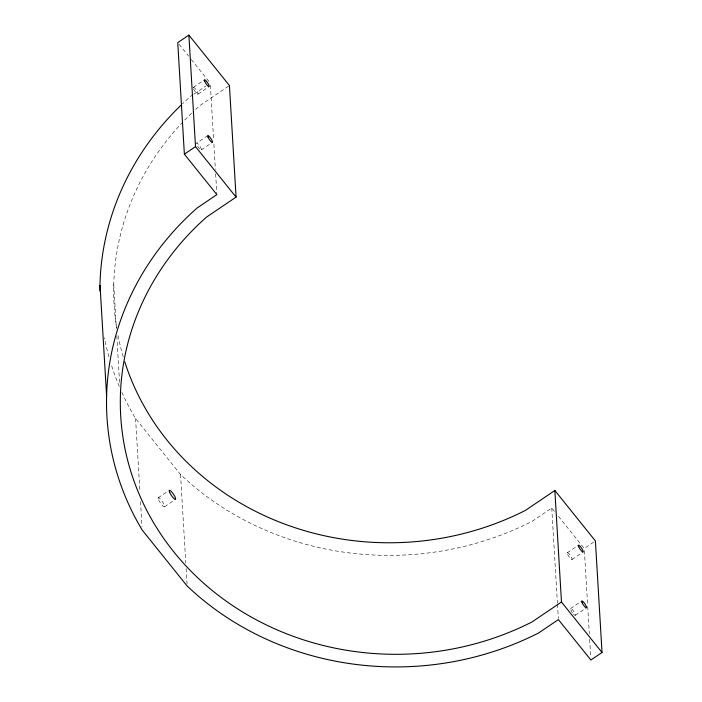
<?xml version="1.0" encoding="UTF-8"?>
<svg xmlns="http://www.w3.org/2000/svg" width="702" height="702" viewBox="0 0 702 702"><rect width="100%" height="100%" fill="white"/><g stroke="black" fill="none" stroke-linecap="round" stroke-linejoin="round"><path stroke-width="0.53" stroke-dasharray="3.51 2.63" d="M193.278 87.381L204.414 79.844M193.252 94.586L190.567 96.402A292.339 267.278 -3.4 0 0 182.502 103.782M194.147 93.98L205.774 86.109M198.034 94.103L209.17 86.565M228.545 86.162L200.07 105.44A278.554 254.668 -3.4 0 0 192.831 112.057M207.722 135.609L196.586 143.147A4.133 0.913 55.9 0 1 200.368 147.034A4.133 0.913 55.9 0 1 200.272 149.482M201.351 149.877L212.487 142.339M158.187 497.788L167.532 491.461M164.54 506.756L175.579 499.28M554.475 511.416L551.763 508.046L532.081 521.367A292.339 267.278 -3.4 0 1 180.528 474.482L135.574 418.532A292.339 267.278 -3.4 0 1 121.911 392.462M567.295 552.781L578.43 545.243M593.69 542.102L584.266 548.481L557.862 515.628M572.051 559.512L583.187 551.974M570.603 608.555L581.739 601.017M575.368 615.277L586.503 607.739M179.107 44.323L188.584 56.116M191.286 59.486L210.249 83.082M584.389 550.666L587.644 605.343M587.706 606.44L589.329 633.774M589.654 639.241L590.698 656.739M551.763 508.046L557.414 603.176M557.485 604.273L558.327 618.488M210.372 85.267L213.627 139.944M213.882 144.314L215.382 169.463M215.637 173.842L216.804 193.524M180.528 474.482L185.793 563.057M186.118 568.523L187.03 583.827M135.574 418.532L139.926 491.795M140.505 501.64L141.997 526.79M113.759 284.547L116.356 328.282M116.804 335.942L119.603 382.959M119.287 386.451A292.339 267.278 -3.4 0 1 111.074 364.005M108.933 356.783A292.339 267.278 -3.4 0 1 104.422 337.75M123.219 356.774A278.554 254.668 -3.4 0 1 117.646 333.573M116.699 328.167A278.554 254.668 -3.4 0 1 192.041 112.811M572.446 612.749A4.133 0.913 55.9 0 1 571.051 608.52A4.133 0.913 55.9 0 1 575.149 613.96A4.133 0.913 55.9 0 1 573.086 613.592M199.693 148.912A4.133 0.913 55.9 0 1 196.534 143.48M567.611 554.361A4.133 0.913 55.9 0 0 571.832 559.608A4.133 0.913 55.9 0 0 569.568 554.475A4.133 0.913 55.9 0 0 567.611 554.361M158.617 499.885A5.519 1.22 55.9 0 0 164.242 506.888A5.519 1.22 55.9 0 0 161.232 500.043A5.519 1.22 55.9 0 0 158.617 499.885M193.594 88.952A4.133 0.913 55.9 0 0 197.815 94.208A4.133 0.913 55.9 0 0 195.551 89.066A4.133 0.913 55.9 0 0 193.594 88.952"/><path stroke-width="1.05" d="M554.852 490.479L561.477 602.018L532.107 621.902A278.554 254.668 -3.4 0 1 173.798 551.869A278.554 254.668 -3.4 0 1 206.695 216.979L236.065 197.095L229.44 85.556L188.882 35.1L177.746 42.638L184.372 154.177L216.874 194.612L197.192 207.941A292.339 267.278 -3.4 0 0 142.199 530.071L187.162 586.021A292.339 267.278 -3.4 0 0 538.715 632.906L558.388 619.585L590.891 660.02L602.026 652.483L595.401 540.944L554.852 490.479L525.482 510.363A278.554 254.668 -3.4 0 1 124.807 361.925M184.372 154.177L195.516 146.639L188.882 35.1M195.516 146.639L236.065 197.095M561.477 602.018L602.026 652.483M106.599 395.91L99.974 284.371A292.339 267.278 -3.4 0 1 180.923 105.3M99.886 290.882A292.339 267.278 -3.4 0 1 99.947 285.451M578.746 546.814A4.133 0.913 55.9 0 0 582.967 552.07A4.133 0.913 55.9 0 0 580.712 546.937A4.133 0.913 55.9 0 0 578.746 546.814M582.063 602.588A4.133 0.913 55.9 0 0 586.284 607.835A4.133 0.913 55.9 0 0 584.02 602.702A4.133 0.913 55.9 0 0 582.063 602.588M169.656 492.409A5.519 1.22 55.9 0 0 175.289 499.412A5.519 1.22 55.9 0 0 172.271 492.567A5.519 1.22 55.9 0 0 169.656 492.409M204.73 81.414A4.133 0.913 55.9 0 0 208.95 86.662A4.133 0.913 55.9 0 0 206.695 81.529A4.133 0.913 55.9 0 0 204.73 81.414M208.046 137.18A4.133 0.913 55.9 0 0 212.267 142.436A4.133 0.913 55.9 0 0 210.003 137.302A4.133 0.913 55.9 0 0 208.046 137.18"/></g></svg>
